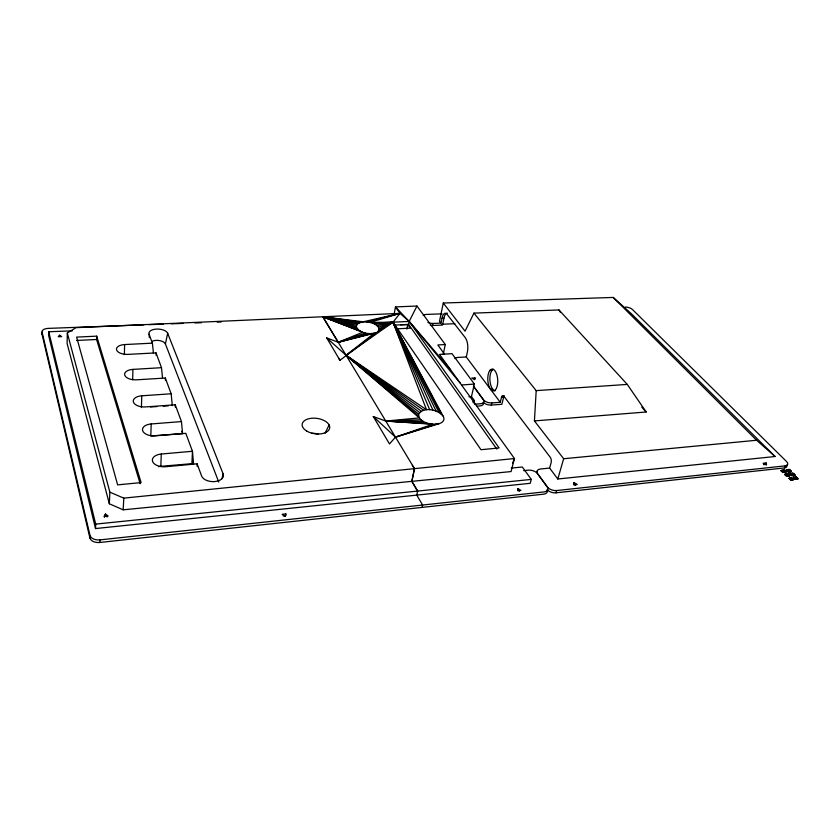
<?xml version="1.0" encoding="UTF-8"?>
<svg xmlns="http://www.w3.org/2000/svg" width="840" height="840" viewBox="0 0 840 840"><rect width="100%" height="100%" fill="white"/><g stroke="black" fill="none" stroke-linecap="round" stroke-linejoin="round"><path stroke-width="1.26" d="M547.239 490.287A7.182 4.064 16.3 0 1 543.553 494.172L99.834 542.482A8.684 5.418 -1.2 0 1 89.912 538.03L42.042 334.299L42.063 332A7.003 3.381 1.4 0 1 48.206 328.377L143.819 324.849M72.293 330.855L48.73 331.748L48.688 335.706L95.529 528.559L530.208 483.305L531.269 479.409L522.333 467.009L511.245 468.09M59.566 336.514L59.577 335.213L61.688 336.609L58.223 336.756L59.577 335.213M449.883 368.781L409.175 321.426L399.998 313.362L76.01 327.663L67.316 333.007L67.105 343.529L109.347 503.78L123.176 509.828L511.056 471.566L514.469 458.546L439.53 354.406L452.004 353.671L474.369 384.069L471.481 396.554L474.358 400.544L473.781 403.032M124.383 354.606L124.614 344.568L152.407 343.151L153.436 353.22M140.165 483.735L96.6 339.486L96.684 336.157L76.608 337.103L117.642 484.869L141.109 482.591L96.684 336.157M132.667 379.638L132.93 369.39L161.501 367.689L162.519 377.958M141.424 407.568L141.771 395.798L171.16 393.781L172.294 405.562M788.088 471.513C794.451 473.508 787.5 468.342 789.317 470.505M373.286 416.556L395.493 437.147L432.81 424.263C427.193 423.644 418.394 421.113 418.625 414.151C424.022 406.319 437.504 409.542 442.995 415.957A12.926 6.993 11.5 0 1 438.963 423.728L395.493 437.147L389.487 443.951L373.286 416.556L385.77 421.05L432.81 424.263L438.963 423.728M89.912 538.03L90.006 535.437L42.063 332M181.461 421.586L151.21 423.948L150.801 435.971L182.574 433.598L181.461 421.586L175.245 404.806L145.499 406.917A10.374 5.597 2.3 0 1 133.413 402.077A10.374 5.597 2.3 0 1 141.771 395.798M95.529 528.559L95.697 524.107L48.73 331.748M160.818 466.316L161.291 454.031L192.454 451.269L193.547 463.533L160.818 466.316A9.219 5.418 2.5 0 0 158.55 466.694M99.834 542.482L99.928 539.889A8.694 5.408 -1.1 0 1 90.006 535.437M104.433 517.251L105.514 514.048L108.171 516.054L103.992 516.474L105.514 514.048M109.347 503.78L109.862 492.167L67.316 333.007M191.898 463.659L192.454 451.269L185.819 433.346L155.19 435.824A10.7 5.985 2.2 0 1 142.663 430.731A10.7 5.985 2.2 0 1 151.21 423.948M123.176 509.828L123.795 498.131L109.862 492.167M573.92 482.538L573.783 484.827L577.269 484.459L573.92 482.538L573.457 484.092L575.683 485.373M557.802 479L563.661 458.735L534.429 420.924L536.193 390.631L473.949 313.11L465.056 331.191L443.279 303.019L613.19 297.444L631.323 313.677L775.089 456.509L557.802 479L549.612 468.08L551.103 462.808A3.99 1.953 84 0 0 550.231 457.244L503.832 396.175A3.707 1.701 85.9 0 0 501.532 397.236L500.273 402.308L491.799 402.917A6.458 3.329 13.5 0 1 483.389 399.756L473.403 386.117L483.462 399.798A6.479 3.36 13.2 0 1 480.26 403.788L474.621 404.187M795.889 477.068L797.097 478.191L796.74 479.01L795.911 477.099L797.696 478.769L795.28 477.236L796.194 478.317M796.163 477.32C795.165 479.199 792.12 476.742 794.892 478.044M790.135 470.442C789.306 469.098 787.731 469.57 790.986 471.261C781.158 472.616 791.081 467.303 789.065 470.221L790.986 471.261M789.159 475.419L787.532 474.569L787.878 473.907L789.747 475.902L786.513 476.196M338.531 358.134L339.959 360.276L378.126 331.485L379.176 328.724C376.772 323.075 369.421 321.983 363.941 321.919L322.822 316.764L414.498 468.647L411.852 481.362L417.627 491.075L416.766 495.117L422.604 505.029L422.09 507.392M784.896 471.944L785.683 471.849L783.762 470.799L783.93 470.201L785.683 471.849L782.775 472.101C778.397 467.303 789.044 473.855 783.877 470.526C783.615 469.822 784.634 470.946 785.757 472.143M518.018 488.649L517.755 490.686L520.905 490.35L518.018 488.649L517.639 490.046L519.561 491.19M376.499 332.535C369.789 334.761 359.604 333.711 356.233 326.718L357.378 323.967L361.274 322.245L399.998 313.362L395.462 306.915L416.966 306.033L445.284 344.526L443.226 354.26M786.114 475.156L785.652 474.653M787.332 470.243L788.676 471.618L787.08 470.4M786.88 475.566L786.639 475.797M787.584 470.421L787.615 470.925M788.151 470.935L788.214 471.23M788.424 471.209C782.397 467.775 790.692 472.332 788.162 471.692M790.251 478.275L790.587 478.874L790.146 478.569M792.015 479.43C792.33 481.257 788.004 476.973 791.175 479.787L792.75 479.577M791.837 474.831L791.511 474.684M285.59 516.012L285.894 513.902L282.156 514.301L284.949 516.212L285.894 513.902M394.17 313.971L395.462 306.915L409.175 321.426L460.068 382.935M496.829 449.106L408.618 324.44L409.175 321.426L416.966 306.033M791.312 479.598L790.619 478.821M791.984 475.209C787.038 472.29 795.144 473.12 793.978 474.401M406.854 329.102L407.736 324.481L408.618 324.44M430.385 325.343A5.849 2.751 11.4 0 0 432.611 325.479L433.02 323.453L440.885 323.127L442.481 316.239A10.154 4.242 87.7 0 1 446.481 313.562L465.255 337.649A10.447 4.505 87.2 0 1 467.376 352.055L466.274 356.979L500.273 402.308M443.279 303.019L439.499 321.29L440.885 323.127M447.363 313.152A10.143 4.253 87.7 0 0 444.465 316.166L442.439 325.08L432.611 325.479M412.325 465.381L414.477 468.647L411.852 481.32L417.627 491.075M218.757 482.055L165.417 343.969L167.674 333.291A9.482 4.683 3.7 0 0 156.597 329.07A9.482 4.683 3.7 0 0 149.079 334.173L149.373 337.669M474.999 377.916L474.621 379.691L471.765 378.116L474.999 377.916L474.684 379.27M490.497 389.267L492.618 389.056M483.273 402.37A6.458 3.339 13.5 0 0 491.284 405.069L491.799 402.917M504.252 395.808A3.707 1.712 85.9 0 0 503.664 397.079L501.869 404.303L491.284 405.069M221.959 478.663L223.146 473.949L167.674 333.291M783.29 472.132L782.135 470.453M782.155 470.831L783.384 472.038M796.876 478.002C797.759 480.396 796.477 476.774 795.039 477.215L797.013 479.199L797.696 478.769M787.111 475.829L785.81 474.495M796.52 478.79L797.37 478.716L795.648 477.298L796.824 477.939M796.582 478.643L796.73 478.916M792.582 475.199L790.997 473.812L791.469 474.684M790.178 478.37L791.626 479.84L790.146 478.306M791.217 474.317L791.227 474.033M794.735 478.716L795.974 479.168L794.661 479.021L794.021 477.278L795.722 479.147L796.152 478.349M789.505 478.286L791.5 478.013L792.614 479.356M794.85 478.076C794.147 479.598 796.446 478.863 795.029 478.254M789.558 475.86C789.642 472.836 782.103 473.792 786.807 475.944M785.064 474.338C785.851 477.697 793.453 474.485 786.639 476.049M547.05 489.709A7.151 4.022 16.6 0 0 555.975 492.818L556.626 490.55L785.243 465.854A6.762 3.213 21.1 0 0 786.502 461.475L632.499 309.55A5.45 2.31 15.6 0 0 625.286 307.083M782.775 472.132L781.305 470.579M413.774 471.114L414.498 468.647L514.469 458.546L512.6 463.05M786.828 474.075C795.522 478.916 781.767 469.623 788.781 476.028M788.55 469.906L790.398 470.705L788.676 469.781M790.944 474.044L792.278 475.167M791.721 474.726L791.837 475.661L795.06 475.325M791.458 478.159L789.075 478.296L791.175 479.787M795.659 477.939L796.089 477.046L795.144 477.425M794.934 478.979C795.732 478.674 792.13 476.228 795.05 478.202M793.464 477.75C793.307 476.9 795.952 478.926 794.451 478.601M766.133 462.945L766.532 465.003L763.161 463.26L766.133 462.945L765.534 464.436L763.55 464.646M786.839 470.106L789.432 469.781L786.208 469.991M785.148 474.474L786.723 475.86M789.925 470.201L789.012 469.802M783.153 470.4L784.109 470.148L785.967 472.122L782.838 472.521L780.896 470.6L784.697 470.778M784.749 474.369L788.351 474.38M790.24 471.544L790.839 471.188L790.178 470.505M791.942 475.461C787.5 471.303 792.939 476.942 794.808 475.104M790.398 474.002L791.994 474.999M794.976 479.199L795.784 478.989M795.585 477.572C794.85 475.965 797.706 479.462 796.183 478.17M781.252 470.736L783.038 472.164M788.466 469.822L790.251 470.663M789.317 475.545L786.912 474.159L787.899 474.117M795.06 475.304L793.065 473.424L793.779 473.949M555.975 492.818L784.392 467.943L785.243 465.854M786.923 474.201L788.718 475.304L787.658 474.054M787.752 474.138L787.059 474.096L788.519 475.146M789.422 475.629L788.225 475.272L788.602 475.839M793.17 473.624L794.462 474.82M793.264 473.592L792.225 473.603L793.181 473.319M794.388 475.125L792.446 473.529L793.086 473.456L789.978 473.75L791.837 475.661L794.85 475.325M796.919 478.37L795.869 477.456M785.768 471.954L782.764 472.332L785.831 472.038L784.466 471.524L785.369 471.765M786.671 470.138L788.057 471.66M794.619 477.771L793.485 477.677M784.15 470.316L780.896 470.579L783.93 470.201M786.576 470.085L789.453 469.906M788.162 471.902L791.259 471.566L789.285 469.675M788.382 475.419L789.138 475.566M790.598 471.366L790.02 470.379M789.968 473.792L793.212 473.519M791.081 471.492L788.057 471.828M793.264 477.54L794.136 477.32M797.769 478.874L796.75 478.979L795.28 477.267L795.974 477.152L795.144 477.267M792.13 473.508C793.558 476.731 795.375 474.632 793.978 474.495M791.259 478.013L793.233 479.976L790.965 480.123M791.375 478.128L789.096 478.254M793.852 478.002L795.06 478.58M796.75 479.021L797.591 478.874M793.118 479.861L790.986 480.092L789.191 478.286M794.273 477.55L794.997 478.527L793.412 477.445L796.11 479.262M795.911 479.084L794.881 479.189L793.978 477.372M794.472 478.611L794.062 478.212M795.407 477.33L797.979 479.042M794.514 478.79L793.947 477.519M790.923 471.303L790.178 471.356M793.874 474.852L794.63 474.947L793.811 474.138M325.164 433.146L329.081 424.925M787.175 475.818L785.683 474.411M790.199 470.831L789.191 469.707M794.735 475.031L793.769 474.632L794.63 474.947M796.415 477.54L797.538 478.727L795.848 477.267L796.898 478.328M789.285 469.791L790.682 471.062M429.45 423.769L385.77 421.05L419.37 417.911L346.07 355.268L374.262 333.26L338.226 342.258L326.687 337.911L346.07 355.268L393.026 322.182L399.998 313.362L366.86 321.983M790.052 471.041L790.661 471.209M784.445 471.513L783.374 470.358M472.794 402.087L474.358 400.544M489.951 370.356L491.117 369.358A10.951 4.956 86.4 0 1 497.731 382.316A10.951 4.956 86.4 0 1 490.203 388.742A10.951 4.956 86.4 0 1 489.951 370.356L492.082 370.209L493.227 369.233M783.993 470.253L783.3 470.337L784.161 470.484M784.602 471.587L783.751 470.579M793.916 477.635L793.811 477.74M788.655 469.844L788.97 469.865M794 474.695L794.451 474.968M788.456 475.178L787.532 474.569M789.989 470.82L789.065 470.221M378.126 331.485L393.026 322.182L409.175 321.426L499.128 447.962L480.963 449.715L393.026 322.182L369.831 322.434L399.998 313.362M784.896 471.524L785.358 471.796M795.753 477.288L795.764 477.477M379.04 330.183L393.026 322.182L442.995 415.957M379.176 328.724L393.026 322.182L441.346 414.12M368.613 333.554L338.226 342.258L362.712 332.262L322.822 316.764L338.226 342.258L371.574 333.606M378.536 327.191L393.026 322.182L439.016 412.493M338.226 342.258L365.589 333.092M395.493 437.147L436.055 424.242M377.171 325.71L393.026 322.182L436.17 411.159M375.165 324.356L393.026 322.182L432.989 410.225M795.354 477.257L795.995 477.183M794.125 477.341L793.17 477.445L795.144 479.409L796.11 479.283M794 478.37L794.955 478.737M790.933 479.945L789.653 478.265M787.784 473.97C781.61 472.721 786.975 478.139 789.611 475.808M794.231 477.687L794.934 478.506M283.154 515.938L285.642 515.676M99.928 539.889L544.204 491.894A7.192 4.053 16.3 0 0 547.281 486.885L537.653 473.75A7.077 3.948 15.8 0 0 528.444 470.18L523.677 470.652M123.795 498.131L414.498 468.647M95.697 524.107L531.269 479.409M549.612 468.08L540.655 468.972A7.056 3.906 16.1 0 0 537.6 473.76L547.228 486.885A7.161 4.011 16.6 0 0 556.626 490.55M563.661 458.735L756.609 440.255L775.089 456.509M223.146 473.949A11.056 6.573 3.7 0 1 214.904 481.562A11.056 6.573 3.7 0 1 201.632 476.028L197.117 463.848L165.543 466.736A11.046 6.416 2.1 0 1 152.554 461.36A11.046 6.416 2.1 0 1 161.291 454.031M534.429 420.924L646.191 411.989L627.28 384.416L558.978 309.95L473.949 313.11M477.194 406.13L479.745 405.951A6.479 3.36 13.3 0 0 483.42 402.885M461.538 384.972L474.369 384.069M501.532 397.236L503.664 397.079M536.193 390.631L627.28 384.416M468.93 396.732L471.481 396.554M150.434 406.98L156.859 406.57M163.285 406.151L168.43 405.815M171.16 393.781L165.333 378.042L136.427 379.827A10.069 5.24 2.5 0 1 124.74 375.207A10.069 5.24 2.5 0 1 132.93 369.39M445.284 344.526L437.829 344.967L444.465 354.113M161.501 367.689L156.02 352.884L127.901 354.385A9.786 4.925 2.6 0 1 116.592 349.976A9.786 4.925 2.6 0 1 124.614 344.568M466.274 356.979L458.147 357.409A6.163 3.035 12.4 0 0 454.913 358.565M372.666 323.243L393.026 322.182L429.692 409.742M397.247 328.808L410.34 328.156L407.736 324.481L394.863 325.101M76.566 340.452L96.6 339.486M400.586 324.828L407.726 324.534M441.808 324.24L454.86 323.705M441.882 318.329L443.867 318.255M149.058 324.649L163.464 324.125M171.318 323.831L183.109 323.4M194.901 322.959L201.442 322.718M217.161 322.14L221.099 321.993M442.05 313.845L426.342 314.423A5.838 2.72 11.4 0 0 423.203 315.399M426.216 422.804L385.77 421.05L420.998 419.769M385.77 421.05L423.329 421.439M361.274 322.245L322.822 316.764L360.181 331.128M359.037 322.938L322.822 316.764L358.176 329.752M357.378 323.967L322.822 316.764L356.832 328.251M356.423 325.258L322.822 316.764L356.233 326.718M795.543 477.74L796.698 478.317M793.884 477.918L794.84 478.569L794.136 478.202M423.623 410.225L346.07 355.268L418.562 416M421.239 411.169L346.07 355.268L426.5 409.742L393.026 322.182M105.452 515.634L107.216 516.968M419.538 412.503L346.07 355.268L418.625 414.151M788.361 469.76L790.303 471.692M786.765 470.001L788.351 471.576M613.19 297.444L756.609 440.255M641.781 407.138L646.191 411.989M784.896 471.419L783.836 470.411L784.675 471.44M795.963 477.278L796.803 478.296M326.687 337.911L339.959 360.276M558.978 309.95L560.259 312.175M149.079 334.173L152.407 343.151M181.713 431.256L182.574 433.598M192.685 461.181L193.547 463.533M156.02 352.884L156.156 355.341M165.333 378.042L165.459 380.52M175.245 404.806L175.361 407.316M197.117 463.848L197.19 466.41M311.472 433.335A9.251 5.261 7.7 0 1 318.433 434.343M152.565 341.061A7.886 3.938 4 0 1 165.417 343.969M42.042 334.299A6.993 3.392 1.4 0 1 42.273 332.987M495.159 390.8A10.941 4.977 86.4 0 1 490.13 382.231A10.941 4.977 86.4 0 1 492.062 370.23M786.734 465.066A6.752 3.213 21.1 0 1 784.392 467.943M536.949 472.437A7.046 3.917 16.1 0 1 537.39 472.07M433.02 323.453A5.859 2.751 11.4 0 1 427.917 322.466M784.707 471.398L783.762 470.799L784.697 471.419M306.663 431.015A13.892 7.77 7.7 0 0 329.427 428.988A13.892 7.77 7.7 0 0 311.714 418.247A13.892 7.77 7.7 0 0 306.663 431.015"/></g></svg>
